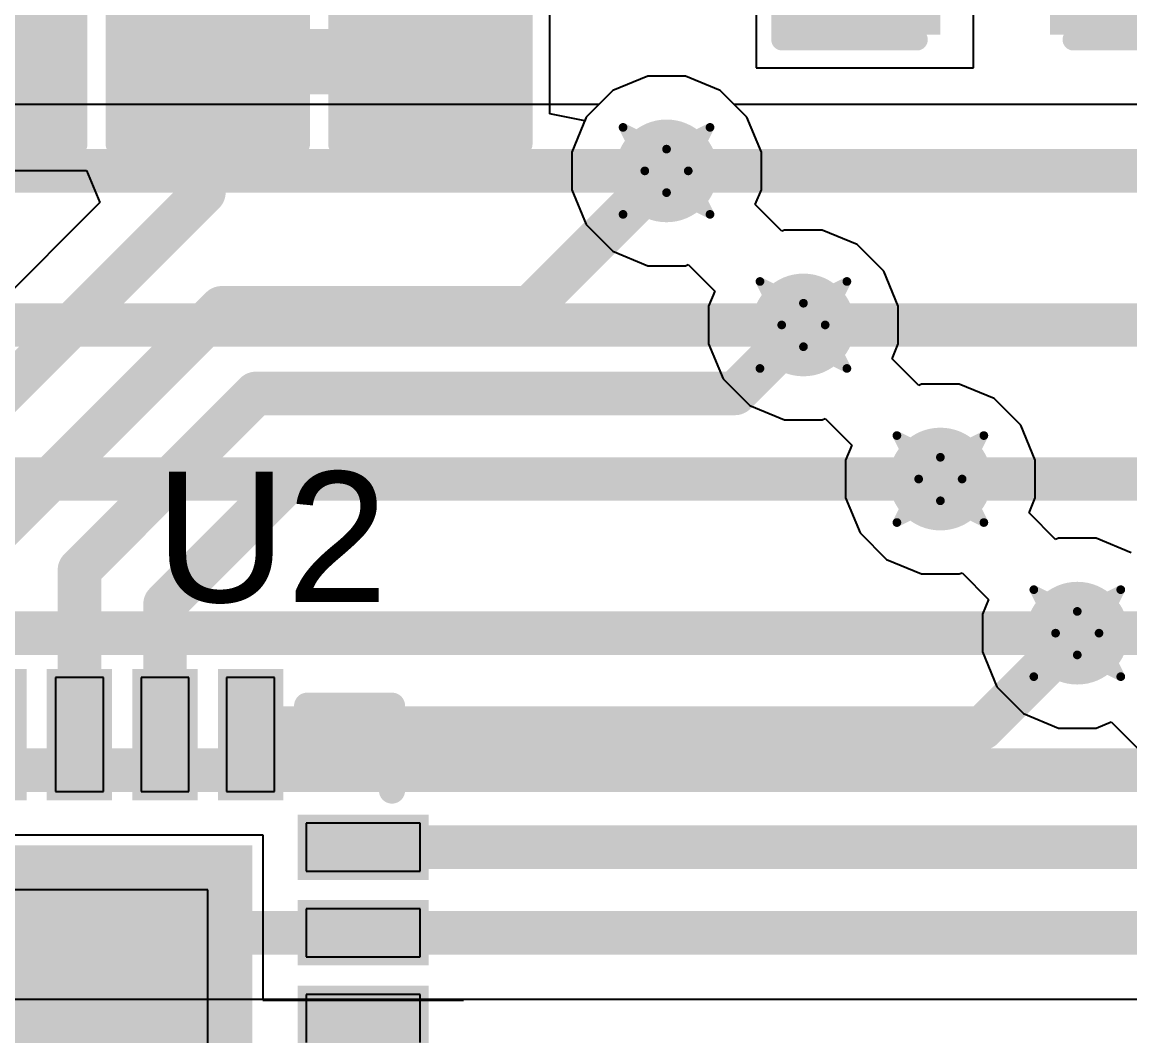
# Model space of a CAD drawing. Header units: inches. Extents: x -0.03 to 9.71, y 0.01 to 4.44.
# Drawn here: x 2.2014 to 2.4562, y 1.9153 to 2.1484 of the extents above; entities that cross this region are included whole.
import ezdxf

# ---------------------------------------------------------------- set-up
doc = ezdxf.new("R2010")
doc.units = ezdxf.units.IN
doc.header["$MEASUREMENT"] = 0
for name, color, linetype in [('Bottom Layer', 5, 'Continuous'), ('Drill Drawing', 1, 'Continuous'), ('Layer 1', 16, 'Continuous'), ('Layer 2', 76, 'Continuous'), ('Top Layer', 1, 'Continuous'), ('Top Overlay', 2, 'Continuous'), ('Top Paste', 8, 'Continuous'), ('Top Solder', 216, 'Continuous'), ('Via Holes', 16, 'Continuous')]:
    doc.layers.add(name, color=color, linetype=linetype)
doc.styles.add('Arial', font='', dxfattribs={"height": 0.2})
doc.styles.get('Arial').set_extended_font_data('Arial')

# ---------------------------------------------------------------- blocks, each defined once
blk = doc.blocks.new('40_LFCSP_WQ__6_6__5')
at = {"layer": 'Top Layer'}
for points in [[(0.08701, 0.08701), (0.08701, -0.08701), (-0.08701, -0.08701), (-0.08701, 0.08701)], [(0.12756, -0.0437), (0.12756, -0.05472), (0.10138, -0.05472), (0.10138, -0.0437)], [(0.12756, -0.06339), (0.12756, -0.07441), (0.10138, -0.07441), (0.10138, -0.06339)], [(0.12756, -0.08307), (0.12756, -0.09409), (0.10138, -0.09409), (0.10138, -0.08307)], [(0.05472, -0.10138), (0.05472, -0.12756), (0.0437, -0.12756), (0.0437, -0.10138)], [(0.07441, -0.10138), (0.07441, -0.12756), (0.06339, -0.12756), (0.06339, -0.10138)], [(0.09409, -0.10138), (0.09409, -0.12756), (0.08307, -0.12756), (0.08307, -0.10138)]]:
    blk.add_hatch(color=1, dxfattribs=at).paths.add_polyline_path(points)
at = {"layer": 'Top Solder'}
for points in [[(0.08901, 0.08901), (0.08901, -0.08901), (-0.08901, -0.08901), (-0.08901, 0.08901)], [(0.12956, -0.02202), (0.12956, -0.03704), (0.09938, -0.03704), (0.09938, -0.02202)], [(0.12956, -0.0417), (0.12956, -0.05672), (0.09938, -0.05672), (0.09938, -0.0417)], [(0.12956, -0.06139), (0.12956, -0.07641), (0.09938, -0.07641), (0.09938, -0.06139)], [(0.12956, -0.08107), (0.12956, -0.09609), (0.09938, -0.09609), (0.09938, -0.08107)], [(0.05672, -0.09938), (0.05672, -0.12956), (0.0417, -0.12956), (0.0417, -0.09938)], [(0.07641, -0.09938), (0.07641, -0.12956), (0.06139, -0.12956), (0.06139, -0.09938)], [(0.09609, -0.09938), (0.09609, -0.12956), (0.08107, -0.12956), (0.08107, -0.09938)]]:
    blk.add_hatch(color=216, dxfattribs=at).paths.add_polyline_path(points)
at = {"layer": 'Top Overlay'}
for points in [[(0.12111, -0.10159, 0.006, 0.006, 0), (0.12111, -0.12111, 0.006, 0.006, 0)], [(0.10159, -0.12111, 0.006, 0.006, 0), (0.12111, -0.12111, 0.006, 0.006, 0)]]:
    blk.add_lwpolyline(points, format="xyseb", dxfattribs=at)
for points in [[(0.11961, -0.10159, 0.003, 0.003, 1), (0.12261, -0.10159, 0.003, 0.003, 1)], [(0.10009, -0.12111, 0.003, 0.003, 1), (0.10309, -0.12111, 0.003, 0.003, 1)], [(0.11961, -0.12111, 0.003, 0.003, 1), (0.12261, -0.12111, 0.003, 0.003, 1)], [(0.11961, -0.12111, 0.003, 0.003, 1), (0.12261, -0.12111, 0.003, 0.003, 1)]]:
    blk.add_lwpolyline(points, format="xyseb", close=True, dxfattribs=at)
at = {"layer": 'Top Paste'}
for p, q in [((0.07874, -0.07874), (0.07874, 0.07874)), ((0.10138, -0.0437), (0.10138, -0.05472)), ((0.12756, -0.0437), (0.10138, -0.0437)), ((0.12756, -0.05472), (0.12756, -0.0437)), ((0.10138, -0.05472), (0.12756, -0.05472)), ((0.12756, -0.06339), (0.10138, -0.06339)), ((0.10138, -0.06339), (0.10138, -0.07441)), ((0.12756, -0.07441), (0.12756, -0.06339)), ((0.10138, -0.07441), (0.12756, -0.07441)), ((-0.07874, -0.07874), (0.07874, -0.07874)), ((0.12756, -0.08307), (0.10138, -0.08307)), ((0.10138, -0.08307), (0.10138, -0.09409)), ((0.12756, -0.09409), (0.12756, -0.08307)), ((0.10138, -0.09409), (0.12756, -0.09409)), ((0.05472, -0.10138), (0.0437, -0.10138)), ((0.05472, -0.12756), (0.05472, -0.10138)), ((0.07441, -0.10138), (0.06339, -0.10138)), ((0.06339, -0.10138), (0.06339, -0.12756)), ((0.07441, -0.12756), (0.07441, -0.10138)), ((0.08307, -0.10138), (0.08307, -0.12756)), ((0.09409, -0.10138), (0.08307, -0.10138)), ((0.09409, -0.12756), (0.09409, -0.10138)), ((0.0437, -0.12756), (0.05472, -0.12756)), ((0.06339, -0.12756), (0.07441, -0.12756)), ((0.08307, -0.12756), (0.09409, -0.12756))]:
    blk.add_line(p, q, dxfattribs=at)
blk = doc.blocks.new('C___0603_124')
at = {"layer": 'Top Layer'}
for points in [[(-0.015, 0.0175), (-0.015, -0.0175), (-0.045, -0.0175), (-0.045, 0.0175)], [(0.045, 0.0175), (0.045, -0.0175), (0.015, -0.0175), (0.015, 0.0175)]]:
    blk.add_hatch(color=1, dxfattribs=at).paths.add_polyline_path(points)
at = {"layer": 'Top Paste'}
for points in [[(-0.015, 0.0175), (-0.015, -0.0175), (-0.045, -0.0175), (-0.045, 0.0175)], [(0.045, 0.0175), (0.045, -0.0175), (0.015, -0.0175), (0.015, 0.0175)]]:
    blk.add_hatch(color=8, dxfattribs=at).paths.add_polyline_path(points)
at = {"layer": 'Top Solder'}
for points in [[(-0.01264, 0.01986), (-0.01264, -0.01986), (-0.04736, -0.01986), (-0.04736, 0.01986)], [(0.04736, 0.01986), (0.04736, -0.01986), (0.01264, -0.01986), (0.01264, 0.01986)]]:
    blk.add_hatch(color=216, dxfattribs=at).paths.add_polyline_path(points)
at = {"layer": 'Top Overlay'}
for points in [[(-0.018, 0.021, 0.005, 0.005, 0), (-0.049, 0.021, 0.005, 0.005, 0)], [(-0.049, 0.021, 0.005, 0.005, 0), (-0.049, -0.021, 0.005, 0.005, 0)], [(0.049, 0.021, 0.005, 0.005, 0), (0.018, 0.021, 0.005, 0.005, 0)], [(0.049, 0.021, 0.005, 0.005, 0), (0.049, -0.021, 0.005, 0.005, 0)], [(-0.018, -0.021, 0.005, 0.005, 0), (-0.049, -0.021, 0.005, 0.005, 0)], [(0.049, -0.021, 0.005, 0.005, 0), (0.018, -0.021, 0.005, 0.005, 0)]]:
    blk.add_lwpolyline(points, format="xyseb", dxfattribs=at)
for points in [[(-0.05025, 0.021, 0.0025, 0.0025, 1), (-0.04775, 0.021, 0.0025, 0.0025, 1)], [(-0.05025, 0.021, 0.0025, 0.0025, 1), (-0.04775, 0.021, 0.0025, 0.0025, 1)], [(-0.01925, 0.021, 0.0025, 0.0025, 1), (-0.01675, 0.021, 0.0025, 0.0025, 1)], [(0.01675, 0.021, 0.0025, 0.0025, 1), (0.01925, 0.021, 0.0025, 0.0025, 1)], [(0.04775, 0.021, 0.0025, 0.0025, 1), (0.05025, 0.021, 0.0025, 0.0025, 1)], [(0.04775, 0.021, 0.0025, 0.0025, 1), (0.05025, 0.021, 0.0025, 0.0025, 1)], [(-0.05025, -0.021, 0.0025, 0.0025, 1), (-0.04775, -0.021, 0.0025, 0.0025, 1)], [(-0.05025, -0.021, 0.0025, 0.0025, 1), (-0.04775, -0.021, 0.0025, 0.0025, 1)], [(-0.01925, -0.021, 0.0025, 0.0025, 1), (-0.01675, -0.021, 0.0025, 0.0025, 1)], [(0.01675, -0.021, 0.0025, 0.0025, 1), (0.01925, -0.021, 0.0025, 0.0025, 1)], [(0.04775, -0.021, 0.0025, 0.0025, 1), (0.05025, -0.021, 0.0025, 0.0025, 1)], [(0.04775, -0.021, 0.0025, 0.0025, 1), (0.05025, -0.021, 0.0025, 0.0025, 1)]]:
    blk.add_lwpolyline(points, format="xyseb", close=True, dxfattribs=at)
blk = doc.blocks.new('C___0603_148')
at = {"layer": 'Top Layer'}
for points in [[(-0.015, 0.0175), (-0.015, -0.0175), (-0.045, -0.0175), (-0.045, 0.0175)], [(0.045, 0.0175), (0.045, -0.0175), (0.015, -0.0175), (0.015, 0.0175)]]:
    blk.add_hatch(color=1, dxfattribs=at).paths.add_polyline_path(points)
at = {"layer": 'Top Paste'}
for points in [[(-0.015, 0.0175), (-0.015, -0.0175), (-0.045, -0.0175), (-0.045, 0.0175)], [(0.045, 0.0175), (0.045, -0.0175), (0.015, -0.0175), (0.015, 0.0175)]]:
    blk.add_hatch(color=8, dxfattribs=at).paths.add_polyline_path(points)
at = {"layer": 'Top Solder'}
for points in [[(-0.01264, 0.01986), (-0.01264, -0.01986), (-0.04736, -0.01986), (-0.04736, 0.01986)], [(0.04736, 0.01986), (0.04736, -0.01986), (0.01264, -0.01986), (0.01264, 0.01986)]]:
    blk.add_hatch(color=216, dxfattribs=at).paths.add_polyline_path(points)
at = {"layer": 'Top Overlay'}
for points in [[(-0.018, 0.021, 0.005, 0.005, 0), (-0.049, 0.021, 0.005, 0.005, 0)], [(-0.049, -0.021, 0.005, 0.005, 0), (-0.049, 0.021, 0.005, 0.005, 0)], [(0.049, 0.021, 0.005, 0.005, 0), (0.018, 0.021, 0.005, 0.005, 0)], [(0.049, -0.021, 0.005, 0.005, 0), (0.049, 0.021, 0.005, 0.005, 0)], [(-0.018, -0.021, 0.005, 0.005, 0), (-0.049, -0.021, 0.005, 0.005, 0)], [(0.049, -0.021, 0.005, 0.005, 0), (0.018, -0.021, 0.005, 0.005, 0)]]:
    blk.add_lwpolyline(points, format="xyseb", dxfattribs=at)
for points in [[(-0.05025, 0.021, 0.0025, 0.0025, 1), (-0.04775, 0.021, 0.0025, 0.0025, 1)], [(-0.05025, 0.021, 0.0025, 0.0025, 1), (-0.04775, 0.021, 0.0025, 0.0025, 1)], [(-0.01925, 0.021, 0.0025, 0.0025, 1), (-0.01675, 0.021, 0.0025, 0.0025, 1)], [(0.01675, 0.021, 0.0025, 0.0025, 1), (0.01925, 0.021, 0.0025, 0.0025, 1)], [(0.04775, 0.021, 0.0025, 0.0025, 1), (0.05025, 0.021, 0.0025, 0.0025, 1)], [(0.04775, 0.021, 0.0025, 0.0025, 1), (0.05025, 0.021, 0.0025, 0.0025, 1)], [(-0.05025, -0.021, 0.0025, 0.0025, 1), (-0.04775, -0.021, 0.0025, 0.0025, 1)], [(-0.05025, -0.021, 0.0025, 0.0025, 1), (-0.04775, -0.021, 0.0025, 0.0025, 1)], [(-0.01925, -0.021, 0.0025, 0.0025, 1), (-0.01675, -0.021, 0.0025, 0.0025, 1)], [(0.01675, -0.021, 0.0025, 0.0025, 1), (0.01925, -0.021, 0.0025, 0.0025, 1)], [(0.04775, -0.021, 0.0025, 0.0025, 1), (0.05025, -0.021, 0.0025, 0.0025, 1)], [(0.04775, -0.021, 0.0025, 0.0025, 1), (0.05025, -0.021, 0.0025, 0.0025, 1)]]:
    blk.add_lwpolyline(points, format="xyseb", close=True, dxfattribs=at)
blk = doc.blocks.new('C___0603_152')
at = {"layer": 'Top Layer'}
for points in [[(-0.015, 0.0175), (-0.015, -0.0175), (-0.045, -0.0175), (-0.045, 0.0175)], [(0.045, 0.0175), (0.045, -0.0175), (0.015, -0.0175), (0.015, 0.0175)]]:
    blk.add_hatch(color=1, dxfattribs=at).paths.add_polyline_path(points)
at = {"layer": 'Top Paste'}
for points in [[(-0.015, 0.0175), (-0.015, -0.0175), (-0.045, -0.0175), (-0.045, 0.0175)], [(0.045, 0.0175), (0.045, -0.0175), (0.015, -0.0175), (0.015, 0.0175)]]:
    blk.add_hatch(color=8, dxfattribs=at).paths.add_polyline_path(points)
at = {"layer": 'Top Solder'}
for points in [[(-0.01264, 0.01986), (-0.01264, -0.01986), (-0.04736, -0.01986), (-0.04736, 0.01986)], [(0.04736, 0.01986), (0.04736, -0.01986), (0.01264, -0.01986), (0.01264, 0.01986)]]:
    blk.add_hatch(color=216, dxfattribs=at).paths.add_polyline_path(points)
at = {"layer": 'Top Overlay'}
for points in [[(-0.018, 0.021, 0.005, 0.005, 0), (-0.049, 0.021, 0.005, 0.005, 0)], [(-0.049, -0.021, 0.005, 0.005, 0), (-0.049, 0.021, 0.005, 0.005, 0)], [(0.049, 0.021, 0.005, 0.005, 0), (0.018, 0.021, 0.005, 0.005, 0)], [(0.049, -0.021, 0.005, 0.005, 0), (0.049, 0.021, 0.005, 0.005, 0)], [(-0.018, -0.021, 0.005, 0.005, 0), (-0.049, -0.021, 0.005, 0.005, 0)], [(0.049, -0.021, 0.005, 0.005, 0), (0.018, -0.021, 0.005, 0.005, 0)]]:
    blk.add_lwpolyline(points, format="xyseb", dxfattribs=at)
for points in [[(-0.05025, 0.021, 0.0025, 0.0025, 1), (-0.04775, 0.021, 0.0025, 0.0025, 1)], [(-0.05025, 0.021, 0.0025, 0.0025, 1), (-0.04775, 0.021, 0.0025, 0.0025, 1)], [(-0.01925, 0.021, 0.0025, 0.0025, 1), (-0.01675, 0.021, 0.0025, 0.0025, 1)], [(0.01675, 0.021, 0.0025, 0.0025, 1), (0.01925, 0.021, 0.0025, 0.0025, 1)], [(0.04775, 0.021, 0.0025, 0.0025, 1), (0.05025, 0.021, 0.0025, 0.0025, 1)], [(0.04775, 0.021, 0.0025, 0.0025, 1), (0.05025, 0.021, 0.0025, 0.0025, 1)], [(-0.05025, -0.021, 0.0025, 0.0025, 1), (-0.04775, -0.021, 0.0025, 0.0025, 1)], [(-0.05025, -0.021, 0.0025, 0.0025, 1), (-0.04775, -0.021, 0.0025, 0.0025, 1)], [(-0.01925, -0.021, 0.0025, 0.0025, 1), (-0.01675, -0.021, 0.0025, 0.0025, 1)], [(0.01675, -0.021, 0.0025, 0.0025, 1), (0.01925, -0.021, 0.0025, 0.0025, 1)], [(0.04775, -0.021, 0.0025, 0.0025, 1), (0.05025, -0.021, 0.0025, 0.0025, 1)], [(0.04775, -0.021, 0.0025, 0.0025, 1), (0.05025, -0.021, 0.0025, 0.0025, 1)]]:
    blk.add_lwpolyline(points, format="xyseb", close=True, dxfattribs=at)
blk = doc.blocks.new('C___0603_153')
at = {"layer": 'Top Layer'}
for points in [[(-0.015, 0.0175), (-0.015, -0.0175), (-0.045, -0.0175), (-0.045, 0.0175)], [(0.045, 0.0175), (0.045, -0.0175), (0.015, -0.0175), (0.015, 0.0175)]]:
    blk.add_hatch(color=1, dxfattribs=at).paths.add_polyline_path(points)
at = {"layer": 'Top Paste'}
for points in [[(-0.015, 0.0175), (-0.015, -0.0175), (-0.045, -0.0175), (-0.045, 0.0175)], [(0.045, 0.0175), (0.045, -0.0175), (0.015, -0.0175), (0.015, 0.0175)]]:
    blk.add_hatch(color=8, dxfattribs=at).paths.add_polyline_path(points)
at = {"layer": 'Top Solder'}
for points in [[(-0.01264, 0.01986), (-0.01264, -0.01986), (-0.04736, -0.01986), (-0.04736, 0.01986)], [(0.04736, 0.01986), (0.04736, -0.01986), (0.01264, -0.01986), (0.01264, 0.01986)]]:
    blk.add_hatch(color=216, dxfattribs=at).paths.add_polyline_path(points)
at = {"layer": 'Top Overlay'}
for points in [[(-0.018, 0.021, 0.005, 0.005, 0), (-0.049, 0.021, 0.005, 0.005, 0)], [(-0.049, -0.021, 0.005, 0.005, 0), (-0.049, 0.021, 0.005, 0.005, 0)], [(0.049, 0.021, 0.005, 0.005, 0), (0.018, 0.021, 0.005, 0.005, 0)], [(0.049, -0.021, 0.005, 0.005, 0), (0.049, 0.021, 0.005, 0.005, 0)], [(-0.018, -0.021, 0.005, 0.005, 0), (-0.049, -0.021, 0.005, 0.005, 0)], [(0.049, -0.021, 0.005, 0.005, 0), (0.018, -0.021, 0.005, 0.005, 0)]]:
    blk.add_lwpolyline(points, format="xyseb", dxfattribs=at)
for points in [[(-0.05025, 0.021, 0.0025, 0.0025, 1), (-0.04775, 0.021, 0.0025, 0.0025, 1)], [(-0.05025, 0.021, 0.0025, 0.0025, 1), (-0.04775, 0.021, 0.0025, 0.0025, 1)], [(-0.01925, 0.021, 0.0025, 0.0025, 1), (-0.01675, 0.021, 0.0025, 0.0025, 1)], [(0.01675, 0.021, 0.0025, 0.0025, 1), (0.01925, 0.021, 0.0025, 0.0025, 1)], [(0.04775, 0.021, 0.0025, 0.0025, 1), (0.05025, 0.021, 0.0025, 0.0025, 1)], [(0.04775, 0.021, 0.0025, 0.0025, 1), (0.05025, 0.021, 0.0025, 0.0025, 1)], [(-0.05025, -0.021, 0.0025, 0.0025, 1), (-0.04775, -0.021, 0.0025, 0.0025, 1)], [(-0.05025, -0.021, 0.0025, 0.0025, 1), (-0.04775, -0.021, 0.0025, 0.0025, 1)], [(-0.01925, -0.021, 0.0025, 0.0025, 1), (-0.01675, -0.021, 0.0025, 0.0025, 1)], [(0.01675, -0.021, 0.0025, 0.0025, 1), (0.01925, -0.021, 0.0025, 0.0025, 1)], [(0.04775, -0.021, 0.0025, 0.0025, 1), (0.05025, -0.021, 0.0025, 0.0025, 1)], [(0.04775, -0.021, 0.0025, 0.0025, 1), (0.05025, -0.021, 0.0025, 0.0025, 1)]]:
    blk.add_lwpolyline(points, format="xyseb", close=True, dxfattribs=at)

msp = doc.modelspace()

# ---------------------------------------------------------------- hatches: boundary and pattern name
at = {"layer": 'Bottom Layer'}
h = msp.add_hatch(color=5, dxfattribs=at)
edge = h.paths.add_edge_path()
edge.add_arc((2.34961, 2.11417), 0.01181, 0, 360)
h = msp.add_hatch(color=5, dxfattribs=at)
edge = h.paths.add_edge_path()
edge.add_arc((2.3811, 2.07874), 0.01181, 0, 360)
h = msp.add_hatch(color=5, dxfattribs=at)
edge = h.paths.add_edge_path()
edge.add_arc((2.4126, 2.04331), 0.01181, 0, 360)
h = msp.add_hatch(color=5, dxfattribs=at)
edge = h.paths.add_edge_path()
edge.add_arc((2.44409, 2.00787), 0.01181, 0, 360)
at = {"layer": 'Layer 1'}
h = msp.add_hatch(color=16, dxfattribs=at)
edge = h.paths.add_edge_path()
edge.add_arc((2.34961, 2.11417), 0.01181, 0, 360)
h = msp.add_hatch(color=16, dxfattribs=at)
edge = h.paths.add_edge_path()
edge.add_arc((2.3811, 2.07874), 0.01181, 0, 360)
h = msp.add_hatch(color=16, dxfattribs=at)
edge = h.paths.add_edge_path()
edge.add_arc((2.4126, 2.04331), 0.01181, 0, 360)
h = msp.add_hatch(color=16, dxfattribs=at)
edge = h.paths.add_edge_path()
edge.add_arc((2.44409, 2.00787), 0.01181, 0, 360)
at = {"layer": 'Layer 2'}
h = msp.add_hatch(color=76, dxfattribs=at)
edge = h.paths.add_edge_path()
edge.add_arc((2.34961, 2.11417), 0.01181, 0, 360)
h = msp.add_hatch(color=76, dxfattribs=at)
edge = h.paths.add_edge_path()
edge.add_arc((2.3811, 2.07874), 0.01181, 0, 360)
h = msp.add_hatch(color=76, dxfattribs=at)
edge = h.paths.add_edge_path()
edge.add_arc((2.4126, 2.04331), 0.01181, 0, 360)
h = msp.add_hatch(color=76, dxfattribs=at)
edge = h.paths.add_edge_path()
edge.add_arc((2.44409, 2.00787), 0.01181, 0, 360)
at = {"layer": 'Top Layer'}
h = msp.add_hatch(color=1, dxfattribs=at)
edge = h.paths.add_edge_path()
edge.add_arc((2.34961, 2.11417), 0.01181, 0, 360)
h = msp.add_hatch(color=1, dxfattribs=at)
edge = h.paths.add_edge_path()
edge.add_arc((2.3811, 2.07874), 0.01181, 0, 360)
h = msp.add_hatch(color=1, dxfattribs=at)
edge = h.paths.add_edge_path()
edge.add_arc((2.4126, 2.04331), 0.01181, 0, 360)
h = msp.add_hatch(color=1, dxfattribs=at)
edge = h.paths.add_edge_path()
edge.add_arc((2.44409, 2.00787), 0.01181, 0, 360)
at = {"layer": 'Via Holes'}
h = msp.add_hatch(color=7, dxfattribs=at)
edge = h.paths.add_edge_path()
edge.add_arc((2.34961, 2.11417), 0.00591, 0, 360)
h = msp.add_hatch(color=7, dxfattribs=at)
edge = h.paths.add_edge_path()
edge.add_arc((2.3811, 2.07874), 0.00591, 0, 360)
h = msp.add_hatch(color=7, dxfattribs=at)
edge = h.paths.add_edge_path()
edge.add_arc((2.4126, 2.04331), 0.00591, 0, 360)
h = msp.add_hatch(color=7, dxfattribs=at)
edge = h.paths.add_edge_path()
edge.add_arc((2.44409, 2.00787), 0.00591, 0, 360)

# ---------------------------------------------------------------- linework, layer by layer
at = {"layer": 'Bottom Layer'}
for p, q in [((2.34527, 2.13598), (2.33725, 2.13266)), ((2.35394, 2.13598), (2.34527, 2.13598)), ((2.36196, 2.13266), (2.35394, 2.13598)), ((2.33725, 2.13266), (2.33405, 2.12947)), ((2.36516, 2.12947), (2.36196, 2.13266)), ((2.33405, 2.12947), (1.42894, 2.12947)), ((3.53405, 2.12947), (2.36516, 2.12947)), ((1.59035, 1.92368), (2.49619, 1.92368))]:
    msp.add_line(p, q, dxfattribs=at)
for points in [[(1.41339, 2.11417, 0.01, 0.01, 0), (2.34961, 2.11417, 0.01, 0.01, 0)], [(2.34961, 2.11417, 0.01, 0.01, 0), (3.54961, 2.11417, 0.01, 0.01, 0)], [(1.44488, 2.07874, 0.01, 0.01, 0), (2.3811, 2.07874, 0.01, 0.01, 0)], [(2.3811, 2.07874, 0.01, 0.01, 0), (3.5811, 2.07874, 0.01, 0.01, 0)], [(1.47638, 2.04331, 0.01, 0.01, 0), (2.4126, 2.04331, 0.01, 0.01, 0)], [(2.4126, 2.04331, 0.01, 0.01, 0), (3.6126, 2.04331, 0.01, 0.01, 0)], [(1.50787, 2.00787, 0.01, 0.01, 0), (2.44409, 2.00787, 0.01, 0.01, 0)], [(2.44409, 2.00787, 0.01, 0.01, 0), (3.64409, 2.00787, 0.01, 0.01, 0)], [(1.54331, 1.97638, 0.01, 0.01, 0), (2.47953, 1.97638, 0.01, 0.01, 0)], [(1.5748, 1.93898, 0.01, 0.01, 0), (3.71102, 1.93898, 0.01, 0.01, 0)]]:
    msp.add_lwpolyline(points, format="xyseb", dxfattribs=at)
for points in [[(2.34711, 2.11417, 0.005, 0.005, 1), (2.35211, 2.11417, 0.005, 0.005, 1)], [(2.34711, 2.11417, 0.005, 0.005, 1), (2.35211, 2.11417, 0.005, 0.005, 1)], [(2.3786, 2.07874, 0.005, 0.005, 1), (2.3836, 2.07874, 0.005, 0.005, 1)], [(2.3786, 2.07874, 0.005, 0.005, 1), (2.3836, 2.07874, 0.005, 0.005, 1)], [(2.4101, 2.04331, 0.005, 0.005, 1), (2.4151, 2.04331, 0.005, 0.005, 1)], [(2.4101, 2.04331, 0.005, 0.005, 1), (2.4151, 2.04331, 0.005, 0.005, 1)], [(2.44159, 2.00787, 0.005, 0.005, 1), (2.44659, 2.00787, 0.005, 0.005, 1)], [(2.44159, 2.00787, 0.005, 0.005, 1), (2.44659, 2.00787, 0.005, 0.005, 1)]]:
    msp.add_lwpolyline(points, format="xyseb", close=True, dxfattribs=at)
at = {"layer": 'Drill Drawing'}
for points in [[(2.33961, 2.12417, 0.002, 0.002, 0), (2.34961, 2.11917, 0.002, 0.002, 0)], [(2.33961, 2.12417, 0.002, 0.002, 0), (2.34461, 2.11417, 0.002, 0.002, 0)], [(2.34961, 2.11917, 0.002, 0.002, 0), (2.35961, 2.12417, 0.002, 0.002, 0)], [(2.35461, 2.11417, 0.002, 0.002, 0), (2.35961, 2.12417, 0.002, 0.002, 0)], [(2.33961, 2.10417, 0.002, 0.002, 0), (2.34461, 2.11417, 0.002, 0.002, 0)], [(2.35461, 2.11417, 0.002, 0.002, 0), (2.35961, 2.10417, 0.002, 0.002, 0)], [(2.33961, 2.10417, 0.002, 0.002, 0), (2.34961, 2.10917, 0.002, 0.002, 0)], [(2.34961, 2.10917, 0.002, 0.002, 0), (2.35961, 2.10417, 0.002, 0.002, 0)], [(2.3711, 2.08874, 0.002, 0.002, 0), (2.3811, 2.08374, 0.002, 0.002, 0)], [(2.3711, 2.08874, 0.002, 0.002, 0), (2.3761, 2.07874, 0.002, 0.002, 0)], [(2.3811, 2.08374, 0.002, 0.002, 0), (2.3911, 2.08874, 0.002, 0.002, 0)], [(2.3861, 2.07874, 0.002, 0.002, 0), (2.3911, 2.08874, 0.002, 0.002, 0)], [(2.3711, 2.06874, 0.002, 0.002, 0), (2.3761, 2.07874, 0.002, 0.002, 0)], [(2.3861, 2.07874, 0.002, 0.002, 0), (2.3911, 2.06874, 0.002, 0.002, 0)], [(2.3711, 2.06874, 0.002, 0.002, 0), (2.3811, 2.07374, 0.002, 0.002, 0)], [(2.3811, 2.07374, 0.002, 0.002, 0), (2.3911, 2.06874, 0.002, 0.002, 0)], [(2.4026, 2.05331, 0.002, 0.002, 0), (2.4126, 2.04831, 0.002, 0.002, 0)], [(2.4026, 2.05331, 0.002, 0.002, 0), (2.4076, 2.04331, 0.002, 0.002, 0)], [(2.4126, 2.04831, 0.002, 0.002, 0), (2.4226, 2.05331, 0.002, 0.002, 0)], [(2.4176, 2.04331, 0.002, 0.002, 0), (2.4226, 2.05331, 0.002, 0.002, 0)], [(2.4026, 2.03331, 0.002, 0.002, 0), (2.4076, 2.04331, 0.002, 0.002, 0)], [(2.4176, 2.04331, 0.002, 0.002, 0), (2.4226, 2.03331, 0.002, 0.002, 0)], [(2.4026, 2.03331, 0.002, 0.002, 0), (2.4126, 2.03831, 0.002, 0.002, 0)], [(2.4126, 2.03831, 0.002, 0.002, 0), (2.4226, 2.03331, 0.002, 0.002, 0)], [(2.43409, 2.01787, 0.002, 0.002, 0), (2.44409, 2.01287, 0.002, 0.002, 0)], [(2.43409, 2.01787, 0.002, 0.002, 0), (2.43909, 2.00787, 0.002, 0.002, 0)], [(2.44409, 2.01287, 0.002, 0.002, 0), (2.45409, 2.01787, 0.002, 0.002, 0)], [(2.44909, 2.00787, 0.002, 0.002, 0), (2.45409, 2.01787, 0.002, 0.002, 0)], [(2.43409, 1.99787, 0.002, 0.002, 0), (2.43909, 2.00787, 0.002, 0.002, 0)], [(2.44909, 2.00787, 0.002, 0.002, 0), (2.45409, 1.99787, 0.002, 0.002, 0)], [(2.43409, 1.99787, 0.002, 0.002, 0), (2.44409, 2.00287, 0.002, 0.002, 0)], [(2.44409, 2.00287, 0.002, 0.002, 0), (2.45409, 1.99787, 0.002, 0.002, 0)]]:
    msp.add_lwpolyline(points, format="xyseb", dxfattribs=at)
for points in [[(2.33911, 2.12417, 0.001, 0.001, 1), (2.34011, 2.12417, 0.001, 0.001, 1)], [(2.33911, 2.12417, 0.001, 0.001, 1), (2.34011, 2.12417, 0.001, 0.001, 1)], [(2.35911, 2.12417, 0.001, 0.001, 1), (2.36011, 2.12417, 0.001, 0.001, 1)], [(2.35911, 2.12417, 0.001, 0.001, 1), (2.36011, 2.12417, 0.001, 0.001, 1)], [(2.34911, 2.11917, 0.001, 0.001, 1), (2.35011, 2.11917, 0.001, 0.001, 1)], [(2.34911, 2.11917, 0.001, 0.001, 1), (2.35011, 2.11917, 0.001, 0.001, 1)], [(2.34411, 2.11417, 0.001, 0.001, 1), (2.34511, 2.11417, 0.001, 0.001, 1)], [(2.34411, 2.11417, 0.001, 0.001, 1), (2.34511, 2.11417, 0.001, 0.001, 1)], [(2.35411, 2.11417, 0.001, 0.001, 1), (2.35511, 2.11417, 0.001, 0.001, 1)], [(2.35411, 2.11417, 0.001, 0.001, 1), (2.35511, 2.11417, 0.001, 0.001, 1)], [(2.34911, 2.10917, 0.001, 0.001, 1), (2.35011, 2.10917, 0.001, 0.001, 1)], [(2.34911, 2.10917, 0.001, 0.001, 1), (2.35011, 2.10917, 0.001, 0.001, 1)], [(2.33911, 2.10417, 0.001, 0.001, 1), (2.34011, 2.10417, 0.001, 0.001, 1)], [(2.33911, 2.10417, 0.001, 0.001, 1), (2.34011, 2.10417, 0.001, 0.001, 1)], [(2.35911, 2.10417, 0.001, 0.001, 1), (2.36011, 2.10417, 0.001, 0.001, 1)], [(2.35911, 2.10417, 0.001, 0.001, 1), (2.36011, 2.10417, 0.001, 0.001, 1)], [(2.3706, 2.08874, 0.001, 0.001, 1), (2.3716, 2.08874, 0.001, 0.001, 1)], [(2.3706, 2.08874, 0.001, 0.001, 1), (2.3716, 2.08874, 0.001, 0.001, 1)], [(2.3906, 2.08874, 0.001, 0.001, 1), (2.3916, 2.08874, 0.001, 0.001, 1)], [(2.3906, 2.08874, 0.001, 0.001, 1), (2.3916, 2.08874, 0.001, 0.001, 1)], [(2.3806, 2.08374, 0.001, 0.001, 1), (2.3816, 2.08374, 0.001, 0.001, 1)], [(2.3806, 2.08374, 0.001, 0.001, 1), (2.3816, 2.08374, 0.001, 0.001, 1)], [(2.3756, 2.07874, 0.001, 0.001, 1), (2.3766, 2.07874, 0.001, 0.001, 1)], [(2.3756, 2.07874, 0.001, 0.001, 1), (2.3766, 2.07874, 0.001, 0.001, 1)], [(2.3856, 2.07874, 0.001, 0.001, 1), (2.3866, 2.07874, 0.001, 0.001, 1)], [(2.3856, 2.07874, 0.001, 0.001, 1), (2.3866, 2.07874, 0.001, 0.001, 1)], [(2.3806, 2.07374, 0.001, 0.001, 1), (2.3816, 2.07374, 0.001, 0.001, 1)], [(2.3806, 2.07374, 0.001, 0.001, 1), (2.3816, 2.07374, 0.001, 0.001, 1)], [(2.3706, 2.06874, 0.001, 0.001, 1), (2.3716, 2.06874, 0.001, 0.001, 1)], [(2.3706, 2.06874, 0.001, 0.001, 1), (2.3716, 2.06874, 0.001, 0.001, 1)], [(2.3906, 2.06874, 0.001, 0.001, 1), (2.3916, 2.06874, 0.001, 0.001, 1)], [(2.3906, 2.06874, 0.001, 0.001, 1), (2.3916, 2.06874, 0.001, 0.001, 1)], [(2.4021, 2.05331, 0.001, 0.001, 1), (2.4031, 2.05331, 0.001, 0.001, 1)], [(2.4021, 2.05331, 0.001, 0.001, 1), (2.4031, 2.05331, 0.001, 0.001, 1)], [(2.4221, 2.05331, 0.001, 0.001, 1), (2.4231, 2.05331, 0.001, 0.001, 1)], [(2.4221, 2.05331, 0.001, 0.001, 1), (2.4231, 2.05331, 0.001, 0.001, 1)], [(2.4121, 2.04831, 0.001, 0.001, 1), (2.4131, 2.04831, 0.001, 0.001, 1)], [(2.4121, 2.04831, 0.001, 0.001, 1), (2.4131, 2.04831, 0.001, 0.001, 1)], [(2.4071, 2.04331, 0.001, 0.001, 1), (2.4081, 2.04331, 0.001, 0.001, 1)], [(2.4071, 2.04331, 0.001, 0.001, 1), (2.4081, 2.04331, 0.001, 0.001, 1)], [(2.4171, 2.04331, 0.001, 0.001, 1), (2.4181, 2.04331, 0.001, 0.001, 1)], [(2.4171, 2.04331, 0.001, 0.001, 1), (2.4181, 2.04331, 0.001, 0.001, 1)], [(2.4121, 2.03831, 0.001, 0.001, 1), (2.4131, 2.03831, 0.001, 0.001, 1)], [(2.4121, 2.03831, 0.001, 0.001, 1), (2.4131, 2.03831, 0.001, 0.001, 1)], [(2.4021, 2.03331, 0.001, 0.001, 1), (2.4031, 2.03331, 0.001, 0.001, 1)], [(2.4021, 2.03331, 0.001, 0.001, 1), (2.4031, 2.03331, 0.001, 0.001, 1)], [(2.4221, 2.03331, 0.001, 0.001, 1), (2.4231, 2.03331, 0.001, 0.001, 1)], [(2.4221, 2.03331, 0.001, 0.001, 1), (2.4231, 2.03331, 0.001, 0.001, 1)], [(2.43359, 2.01787, 0.001, 0.001, 1), (2.43459, 2.01787, 0.001, 0.001, 1)], [(2.43359, 2.01787, 0.001, 0.001, 1), (2.43459, 2.01787, 0.001, 0.001, 1)], [(2.45359, 2.01787, 0.001, 0.001, 1), (2.45459, 2.01787, 0.001, 0.001, 1)], [(2.45359, 2.01787, 0.001, 0.001, 1), (2.45459, 2.01787, 0.001, 0.001, 1)], [(2.44359, 2.01287, 0.001, 0.001, 1), (2.44459, 2.01287, 0.001, 0.001, 1)], [(2.44359, 2.01287, 0.001, 0.001, 1), (2.44459, 2.01287, 0.001, 0.001, 1)], [(2.43859, 2.00787, 0.001, 0.001, 1), (2.43959, 2.00787, 0.001, 0.001, 1)], [(2.43859, 2.00787, 0.001, 0.001, 1), (2.43959, 2.00787, 0.001, 0.001, 1)], [(2.44859, 2.00787, 0.001, 0.001, 1), (2.44959, 2.00787, 0.001, 0.001, 1)], [(2.44859, 2.00787, 0.001, 0.001, 1), (2.44959, 2.00787, 0.001, 0.001, 1)], [(2.44359, 2.00287, 0.001, 0.001, 1), (2.44459, 2.00287, 0.001, 0.001, 1)], [(2.44359, 2.00287, 0.001, 0.001, 1), (2.44459, 2.00287, 0.001, 0.001, 1)], [(2.43359, 1.99787, 0.001, 0.001, 1), (2.43459, 1.99787, 0.001, 0.001, 1)], [(2.43359, 1.99787, 0.001, 0.001, 1), (2.43459, 1.99787, 0.001, 0.001, 1)], [(2.45359, 1.99787, 0.001, 0.001, 1), (2.45459, 1.99787, 0.001, 0.001, 1)], [(2.45359, 1.99787, 0.001, 0.001, 1), (2.45459, 1.99787, 0.001, 0.001, 1)]]:
    msp.add_lwpolyline(points, format="xyseb", close=True, dxfattribs=at)
at = {"layer": 'Layer 1'}
for p, q in [((2.34527, 2.13598), (2.33725, 2.13266)), ((2.35394, 2.13598), (2.34527, 2.13598)), ((2.36196, 2.13266), (2.35394, 2.13598)), ((2.33725, 2.13266), (2.33112, 2.12653)), ((2.3681, 2.12653), (2.36196, 2.13266)), ((2.33112, 2.12653), (2.3278, 2.11851)), ((2.37142, 2.11851), (2.3681, 2.12653)), ((2.3278, 2.11851), (2.3278, 2.10984)), ((2.37142, 2.10984), (2.37142, 2.11851)), ((2.3278, 2.10984), (2.33112, 2.10182)), ((2.37, 2.10641), (2.37142, 2.10984)), ((2.37612, 2.10029), (2.37, 2.10641)), ((2.33112, 2.10182), (2.33725, 2.09568)), ((2.37676, 2.10055), (2.37612, 2.10029)), ((2.38544, 2.10055), (2.37676, 2.10055)), ((2.39346, 2.09723), (2.38544, 2.10055)), ((2.39959, 2.0911), (2.39346, 2.09723)), ((2.33725, 2.09568), (2.34527, 2.09236)), ((2.34527, 2.09236), (2.35394, 2.09236)), ((2.35394, 2.09236), (2.35459, 2.09263)), ((2.35459, 2.09263), (2.36071, 2.08651)), ((2.40291, 2.08308), (2.39959, 2.0911)), ((2.36071, 2.08651), (2.35929, 2.08308)), ((2.35929, 2.08308), (2.35929, 2.0744)), ((2.40291, 2.0744), (2.40291, 2.08308)), ((2.35929, 2.0744), (2.36261, 2.06639)), ((2.40149, 2.07098), (2.40291, 2.0744)), ((2.40762, 2.06485), (2.40149, 2.07098)), ((2.36261, 2.06639), (2.36875, 2.06025)), ((2.40826, 2.06512), (2.40762, 2.06485)), ((2.41694, 2.06512), (2.40826, 2.06512)), ((2.42495, 2.0618), (2.41694, 2.06512)), ((2.43109, 2.05566), (2.42495, 2.0618)), ((2.36875, 2.06025), (2.37676, 2.05693)), ((2.37676, 2.05693), (2.38544, 2.05693)), ((2.38544, 2.05693), (2.38608, 2.0572)), ((2.38608, 2.0572), (2.39221, 2.05107)), ((2.43441, 2.04765), (2.43109, 2.05566)), ((2.39221, 2.05107), (2.39079, 2.04765)), ((2.39079, 2.04765), (2.39079, 2.03897)), ((2.43441, 2.03897), (2.43441, 2.04765)), ((2.39079, 2.03897), (2.39411, 2.03095)), ((2.43299, 2.03554), (2.43441, 2.03897)), ((2.43911, 2.02942), (2.43299, 2.03554)), ((2.39411, 2.03095), (2.40024, 2.02482)), ((2.43976, 2.02969), (2.43911, 2.02942)), ((2.44843, 2.02969), (2.43976, 2.02969)), ((2.45645, 2.02637), (2.44843, 2.02969)), ((2.40024, 2.02482), (2.40826, 2.0215)), ((2.40826, 2.0215), (2.41694, 2.0215)), ((2.41694, 2.0215), (2.41758, 2.02176)), ((2.41758, 2.02176), (2.4237, 2.01564)), ((2.4237, 2.01564), (2.42228, 2.01221)), ((2.42228, 2.01221), (2.42228, 2.00354)), ((2.42228, 2.00354), (2.4256, 1.99552)), ((2.4256, 1.99552), (2.43174, 1.98938)), ((2.43174, 1.98938), (2.43976, 1.98606)), ((2.44843, 1.98606), (2.45186, 1.98748)), ((2.45186, 1.98748), (2.45798, 1.98136)), ((2.43976, 1.98606), (2.44843, 1.98606))]:
    msp.add_line(p, q, dxfattribs=at)
at = {"layer": 'Layer 2'}
for p, q in [((2.34527, 2.13598), (2.33725, 2.13266)), ((2.35394, 2.13598), (2.34527, 2.13598)), ((2.36196, 2.13266), (2.35394, 2.13598)), ((2.33725, 2.13266), (2.33112, 2.12653)), ((2.3681, 2.12653), (2.36196, 2.13266)), ((2.33112, 2.12653), (2.3278, 2.11851)), ((2.37142, 2.11851), (2.3681, 2.12653)), ((2.3278, 2.11851), (2.3278, 2.10984)), ((2.37142, 2.10984), (2.37142, 2.11851)), ((2.3278, 2.10984), (2.33112, 2.10182)), ((2.37, 2.10641), (2.37142, 2.10984)), ((2.37612, 2.10029), (2.37, 2.10641)), ((2.33112, 2.10182), (2.33725, 2.09568)), ((2.37676, 2.10055), (2.37612, 2.10029)), ((2.38544, 2.10055), (2.37676, 2.10055)), ((2.39346, 2.09723), (2.38544, 2.10055)), ((2.39959, 2.0911), (2.39346, 2.09723)), ((2.33725, 2.09568), (2.34527, 2.09236)), ((2.34527, 2.09236), (2.35394, 2.09236)), ((2.35394, 2.09236), (2.35459, 2.09263)), ((2.35459, 2.09263), (2.36071, 2.08651)), ((2.40291, 2.08308), (2.39959, 2.0911)), ((2.36071, 2.08651), (2.35929, 2.08308)), ((2.35929, 2.08308), (2.35929, 2.0744)), ((2.40291, 2.0744), (2.40291, 2.08308)), ((2.35929, 2.0744), (2.36261, 2.06639)), ((2.40149, 2.07098), (2.40291, 2.0744)), ((2.40762, 2.06485), (2.40149, 2.07098)), ((2.36261, 2.06639), (2.36875, 2.06025)), ((2.40826, 2.06512), (2.40762, 2.06485)), ((2.41694, 2.06512), (2.40826, 2.06512)), ((2.42495, 2.0618), (2.41694, 2.06512)), ((2.43109, 2.05566), (2.42495, 2.0618)), ((2.36875, 2.06025), (2.37676, 2.05693)), ((2.37676, 2.05693), (2.38544, 2.05693)), ((2.38544, 2.05693), (2.38608, 2.0572)), ((2.38608, 2.0572), (2.39221, 2.05107)), ((2.43441, 2.04765), (2.43109, 2.05566)), ((2.39221, 2.05107), (2.39079, 2.04765)), ((2.39079, 2.04765), (2.39079, 2.03897)), ((2.43441, 2.03897), (2.43441, 2.04765)), ((2.39079, 2.03897), (2.39411, 2.03095)), ((2.43299, 2.03554), (2.43441, 2.03897)), ((2.43911, 2.02942), (2.43299, 2.03554)), ((2.39411, 2.03095), (2.40024, 2.02482)), ((2.43976, 2.02969), (2.43911, 2.02942)), ((2.44843, 2.02969), (2.43976, 2.02969)), ((2.45645, 2.02637), (2.44843, 2.02969)), ((2.40024, 2.02482), (2.40826, 2.0215)), ((2.40826, 2.0215), (2.41694, 2.0215)), ((2.41694, 2.0215), (2.41758, 2.02176)), ((2.41758, 2.02176), (2.4237, 2.01564)), ((2.4237, 2.01564), (2.42228, 2.01221)), ((2.42228, 2.01221), (2.42228, 2.00354)), ((2.42228, 2.00354), (2.4256, 1.99552)), ((2.4256, 1.99552), (2.43174, 1.98938)), ((2.43174, 1.98938), (2.43976, 1.98606)), ((2.44843, 1.98606), (2.45186, 1.98748)), ((2.45186, 1.98748), (2.45798, 1.98136)), ((2.43976, 1.98606), (2.44843, 1.98606))]:
    msp.add_line(p, q, dxfattribs=at)
at = {"layer": 'Top Layer'}
for p, q in [((2.3702, 2.19285), (2.3702, 2.13785)), ((2.4202, 2.13785), (2.4202, 2.19285)), ((2.32278, 2.1273), (2.32278, 2.16429)), ((2.3702, 2.13785), (2.4202, 2.13785)), ((2.34527, 2.13598), (2.33725, 2.13266)), ((2.35394, 2.13598), (2.34527, 2.13598)), ((2.36196, 2.13266), (2.35394, 2.13598)), ((2.33725, 2.13266), (2.33112, 2.12653)), ((2.3681, 2.12653), (2.36196, 2.13266)), ((2.33078, 2.12571), (2.32278, 2.1273)), ((2.33112, 2.12653), (2.33078, 2.12571)), ((2.37142, 2.11851), (2.3681, 2.12653)), ((2.37142, 2.10984), (2.37142, 2.11851)), ((2.15112, 2.11429), (2.21621, 2.11429)), ((2.21621, 2.11429), (2.21927, 2.1069)), ((2.37, 2.10641), (2.37142, 2.10984)), ((2.21927, 2.1069), (2.16438, 2.05201)), ((2.37612, 2.10029), (2.37, 2.10641)), ((2.37676, 2.10055), (2.37612, 2.10029)), ((2.38544, 2.10055), (2.37676, 2.10055)), ((2.39346, 2.09723), (2.38544, 2.10055)), ((2.39959, 2.0911), (2.39346, 2.09723)), ((2.40291, 2.08308), (2.39959, 2.0911)), ((2.40291, 2.0744), (2.40291, 2.08308)), ((2.40149, 2.07098), (2.40291, 2.0744)), ((2.40762, 2.06485), (2.40149, 2.07098)), ((2.40826, 2.06512), (2.40762, 2.06485)), ((2.41694, 2.06512), (2.40826, 2.06512)), ((2.42495, 2.0618), (2.41694, 2.06512)), ((2.43109, 2.05566), (2.42495, 2.0618)), ((2.43441, 2.04765), (2.43109, 2.05566)), ((2.43441, 2.03897), (2.43441, 2.04765)), ((2.43299, 2.03554), (2.43441, 2.03897)), ((2.43911, 2.02942), (2.43299, 2.03554)), ((2.43976, 2.02969), (2.43911, 2.02942)), ((2.44843, 2.02969), (2.43976, 2.02969)), ((2.45645, 2.02637), (2.44843, 2.02969)), ((2.15968, 1.96146), (2.23008, 1.96146)), ((2.23008, 1.96146), (2.23008, 1.96146)), ((2.23008, 1.96146), (2.23842, 1.96146)), ((2.23842, 1.96146), (2.23842, 1.96146)), ((2.23842, 1.96146), (2.25673, 1.96146)), ((2.25673, 1.96146), (2.25673, 1.94315)), ((2.25673, 1.94315), (2.25673, 1.94315)), ((2.25673, 1.94315), (2.25673, 1.92347)), ((2.25673, 1.92347), (2.30292, 1.92347)), ((2.30292, 1.92347), (2.30292, 1.92368)), ((2.30292, 1.92368), (2.49619, 1.92368))]:
    msp.add_line(p, q, dxfattribs=at)
for points in [[(2.24319, 2.13929, 0.015, 0.015, 0), (2.29528, 2.13929, 0.015, 0.015, 0)], [(2.24319, 2.10919, 0.01, 0.01, 0), (2.24319, 2.13929, 0.01, 0.01, 0)], [(2.31811, 2.08268, 0.01, 0.01, 0), (2.34961, 2.11417, 0.01, 0.01, 0)], [(2.1752, 2.0412, 0.01, 0.01, 0), (2.24319, 2.10919, 0.01, 0.01, 0)], [(2.19488, 2.03032, 0.01, 0.01, 0), (2.24724, 2.08268, 0.01, 0.01, 0)], [(2.24724, 2.08268, 0.01, 0.01, 0), (2.31811, 2.08268, 0.01, 0.01, 0)], [(2.36535, 2.06299, 0.01, 0.01, 0), (2.3811, 2.07874, 0.01, 0.01, 0)], [(2.21457, 2.02244, 0.01, 0.01, 0), (2.25512, 2.06299, 0.01, 0.01, 0)], [(2.25512, 2.06299, 0.01, 0.01, 0), (2.36535, 2.06299, 0.01, 0.01, 0)], [(2.23425, 2.01457, 0.01, 0.01, 0), (2.26299, 2.04331, 0.01, 0.01, 0)], [(2.26299, 2.04331, 0.01, 0.01, 0), (2.4126, 2.04331, 0.01, 0.01, 0)], [(2.21457, 1.98602, 0.01, 0.01, 0), (2.21457, 2.02244, 0.01, 0.01, 0)], [(2.23425, 1.98602, 0.01, 0.01, 0), (2.23425, 2.01457, 0.01, 0.01, 0)], [(2.42224, 1.98602, 0.01, 0.01, 0), (2.44409, 2.00787, 0.01, 0.01, 0)], [(2.25394, 1.98602, 0.01, 0.01, 0), (2.42224, 1.98602, 0.01, 0.01, 0)], [(2.2813, 1.95866, 0.01, 0.01, 0), (2.46181, 1.95866, 0.01, 0.01, 0)], [(2.2813, 1.93898, 0.01, 0.01, 0), (2.50512, 1.93898, 0.01, 0.01, 0)]]:
    msp.add_lwpolyline(points, format="xyseb", dxfattribs=at)
for points in [[(2.23944, 2.13929, 0.0075, 0.0075, 1), (2.24694, 2.13929, 0.0075, 0.0075, 1)], [(2.29153, 2.13929, 0.0075, 0.0075, 1), (2.29903, 2.13929, 0.0075, 0.0075, 1)], [(2.24069, 2.13929, 0.005, 0.005, 1), (2.24569, 2.13929, 0.005, 0.005, 1)], [(2.34711, 2.11417, 0.005, 0.005, 1), (2.35211, 2.11417, 0.005, 0.005, 1)], [(2.24069, 2.10919, 0.005, 0.005, 1), (2.24569, 2.10919, 0.005, 0.005, 1)], [(2.24069, 2.10919, 0.005, 0.005, 1), (2.24569, 2.10919, 0.005, 0.005, 1)], [(2.24474, 2.08268, 0.005, 0.005, 1), (2.24974, 2.08268, 0.005, 0.005, 1)], [(2.24474, 2.08268, 0.005, 0.005, 1), (2.24974, 2.08268, 0.005, 0.005, 1)], [(2.31561, 2.08268, 0.005, 0.005, 1), (2.32061, 2.08268, 0.005, 0.005, 1)], [(2.31561, 2.08268, 0.005, 0.005, 1), (2.32061, 2.08268, 0.005, 0.005, 1)], [(2.3786, 2.07874, 0.005, 0.005, 1), (2.3836, 2.07874, 0.005, 0.005, 1)], [(2.25262, 2.06299, 0.005, 0.005, 1), (2.25762, 2.06299, 0.005, 0.005, 1)], [(2.25262, 2.06299, 0.005, 0.005, 1), (2.25762, 2.06299, 0.005, 0.005, 1)], [(2.36285, 2.06299, 0.005, 0.005, 1), (2.36785, 2.06299, 0.005, 0.005, 1)], [(2.36285, 2.06299, 0.005, 0.005, 1), (2.36785, 2.06299, 0.005, 0.005, 1)], [(2.26049, 2.04331, 0.005, 0.005, 1), (2.26549, 2.04331, 0.005, 0.005, 1)], [(2.26049, 2.04331, 0.005, 0.005, 1), (2.26549, 2.04331, 0.005, 0.005, 1)], [(2.4101, 2.04331, 0.005, 0.005, 1), (2.4151, 2.04331, 0.005, 0.005, 1)], [(2.21207, 2.02244, 0.005, 0.005, 1), (2.21707, 2.02244, 0.005, 0.005, 1)], [(2.21207, 2.02244, 0.005, 0.005, 1), (2.21707, 2.02244, 0.005, 0.005, 1)], [(2.23175, 2.01457, 0.005, 0.005, 1), (2.23675, 2.01457, 0.005, 0.005, 1)], [(2.23175, 2.01457, 0.005, 0.005, 1), (2.23675, 2.01457, 0.005, 0.005, 1)], [(2.44159, 2.00787, 0.005, 0.005, 1), (2.44659, 2.00787, 0.005, 0.005, 1)], [(2.21207, 1.98602, 0.005, 0.005, 1), (2.21707, 1.98602, 0.005, 0.005, 1)], [(2.23175, 1.98602, 0.005, 0.005, 1), (2.23675, 1.98602, 0.005, 0.005, 1)], [(2.25144, 1.98602, 0.005, 0.005, 1), (2.25644, 1.98602, 0.005, 0.005, 1)], [(2.41974, 1.98602, 0.005, 0.005, 1), (2.42474, 1.98602, 0.005, 0.005, 1)], [(2.41974, 1.98602, 0.005, 0.005, 1), (2.42474, 1.98602, 0.005, 0.005, 1)], [(2.2788, 1.95866, 0.005, 0.005, 1), (2.2838, 1.95866, 0.005, 0.005, 1)], [(2.2788, 1.93898, 0.005, 0.005, 1), (2.2838, 1.93898, 0.005, 0.005, 1)]]:
    msp.add_lwpolyline(points, format="xyseb", close=True, dxfattribs=at)

# ---------------------------------------------------------------- block references
for name, p, rotation in [('C___0603_148', (2.19291, 2.16929), 270), ('C___0603_153', (2.24409, 2.16929), 270), ('C___0603_152', (2.29528, 2.16929), 270), ('C___0603_124', (2.4252, 2.16535), 180), ('40_LFCSP_WQ__6_6__5', (2.16535, 1.87008), 90)]:
    msp.add_blockref(name, p, dxfattribs=dict(rotation=rotation))

# ---------------------------------------------------------------- texts
at = {"layer": 'Top Overlay', "style": 'Arial'}
msp.add_text('U2', height=0.03, dxfattribs=at).set_placement((2.23196, 2.01501))

doc.saveas('drawing.dxf')
